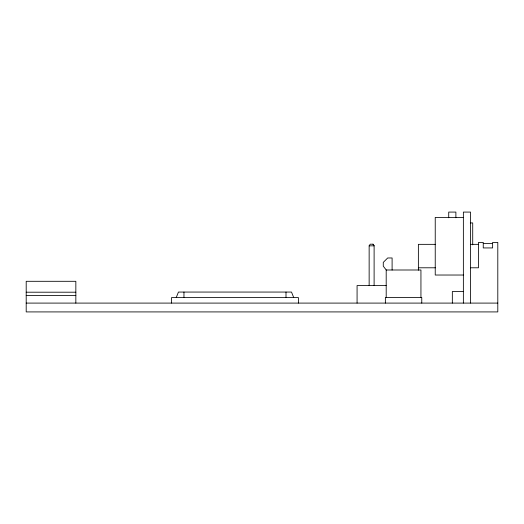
<?xml version="1.0" encoding="UTF-8"?>
<svg xmlns="http://www.w3.org/2000/svg" width="524" height="524" viewBox="0 0 524 524"><rect width="100%" height="100%" fill="white"/><g stroke="black" fill="none" stroke-linecap="round" stroke-linejoin="round"><path stroke-width="0.79" d="M176.234 297.58L178.442 292.058L291.514 292.058L293.722 297.58M369.145 285.554L369.145 245.841L370.245 244.184L373.003 244.184L374.11 245.684L374.11 285.554M463.367 217.421L435.234 217.421L435.234 275.028L463.367 275.028M470.31 222.936L472.714 222.936L472.714 244.832M483.252 243.522L492.626 243.522M435.437 244.348L418.375 244.348L418.375 270.201M470.369 244.348L478.497 244.348M369.145 245.841L374.11 245.841L373.003 244.184M418.375 267.79L435.437 267.79M470.369 267.79L478.497 267.79L478.497 242.422L483.252 242.422L483.252 247.937L492.626 247.937L492.626 242.422L497.8 242.422L497.8 311.918L26.2 311.918L26.2 281.303L75.842 281.303L75.842 303.095M386.175 285.554L357.073 285.554L357.073 303.095M463.367 291.521L452.336 291.521L452.336 303.095M26.2 292.202L75.842 292.202M26.2 295.49L75.842 295.49M26.2 303.095L497.8 303.095M386.45 270.24L383.273 266.192L383.273 262.386L387.688 257.972L392.103 257.972L392.103 270.057M470.539 303.095L470.539 212.082L463.367 212.082L463.367 303.095M455.887 217.768L455.887 212.082L448.721 212.082L448.721 217.768M421.768 303.095L421.768 297.58L385.369 297.58L385.369 303.095M420.942 297.58L420.942 269.998L386.195 269.998L386.195 297.58M298.405 303.095L298.405 297.58L171.544 297.58L171.544 303.095M285.999 292.058L285.999 297.58M183.957 292.058L183.957 297.58"/></g></svg>
